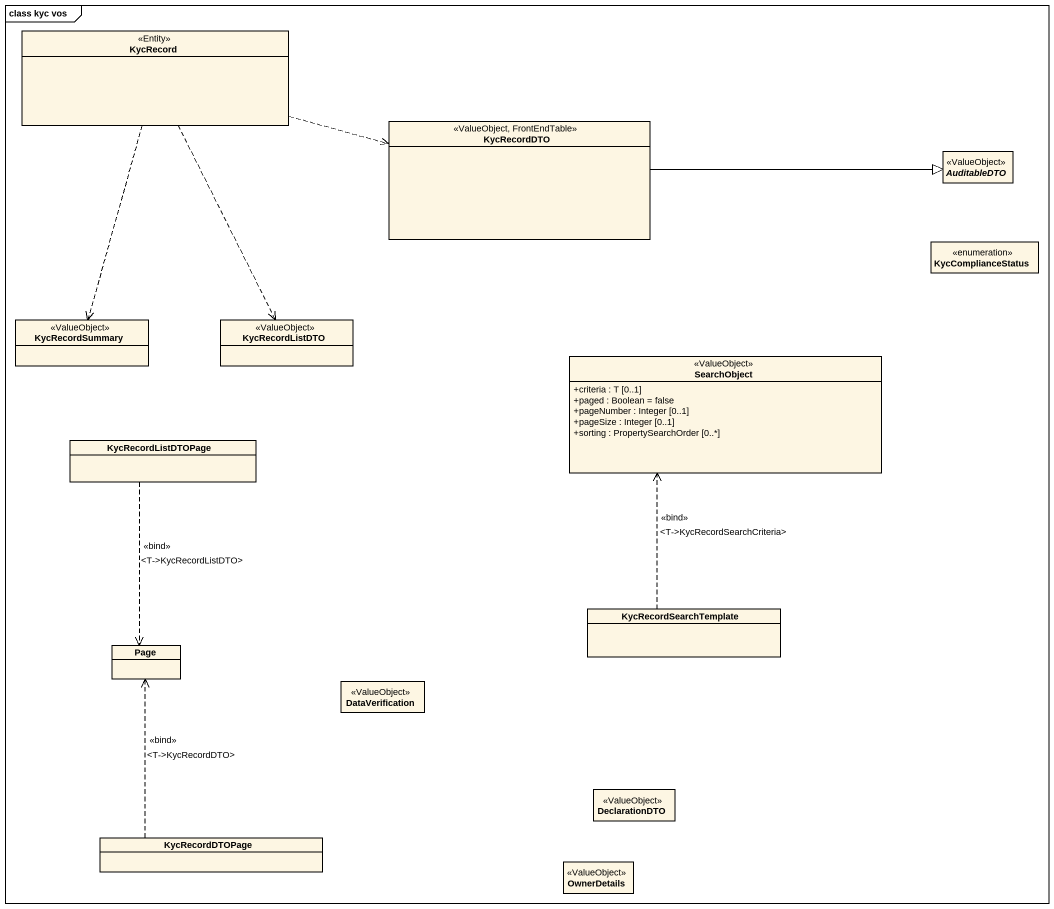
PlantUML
@startuml
mainframe class kyc vos
hide circle
hide empty members
skinparam classAttributeIconSize 0
class KycRecord <<Entity>>
class KycRecordDTO <<ValueObject, FrontEndTable>>
abstract class AuditableDTO <<ValueObject>>
enum KycComplianceStatus
class KycRecordSummary <<ValueObject>>
class KycRecordListDTO <<ValueObject>>
class SearchObject <<ValueObject>> {
  +criteria : T [0..1]
  +paged : Boolean = false
  +pageNumber : Integer [0..1]
  +pageSize : Integer [0..1]
  +sorting : PropertySearchOrder [0..*]
}
class KycRecordListDTOPage
class KycRecordSearchTemplate
class "Page" as Page_
class DataVerification <<ValueObject>>
class DeclarationDTO <<ValueObject>>
class KycRecordDTOPage
class OwnerDetails <<ValueObject>>
KycRecord .right.> KycRecordDTO
KycRecord ..> KycRecordSummary
KycRecord ..> KycRecordListDTO
KycRecordDTO -right-|> AuditableDTO
KycRecordListDTOPage ..> Page_ : <<bind>>\n<T->KycRecordListDTO>
KycRecordSearchTemplate .up.> SearchObject : <<bind>>\n<T->KycRecordSearchCriteria>
KycRecordDTOPage .up.> Page_ : <<bind>>\n<T->KycRecordDTO>
@enduml
